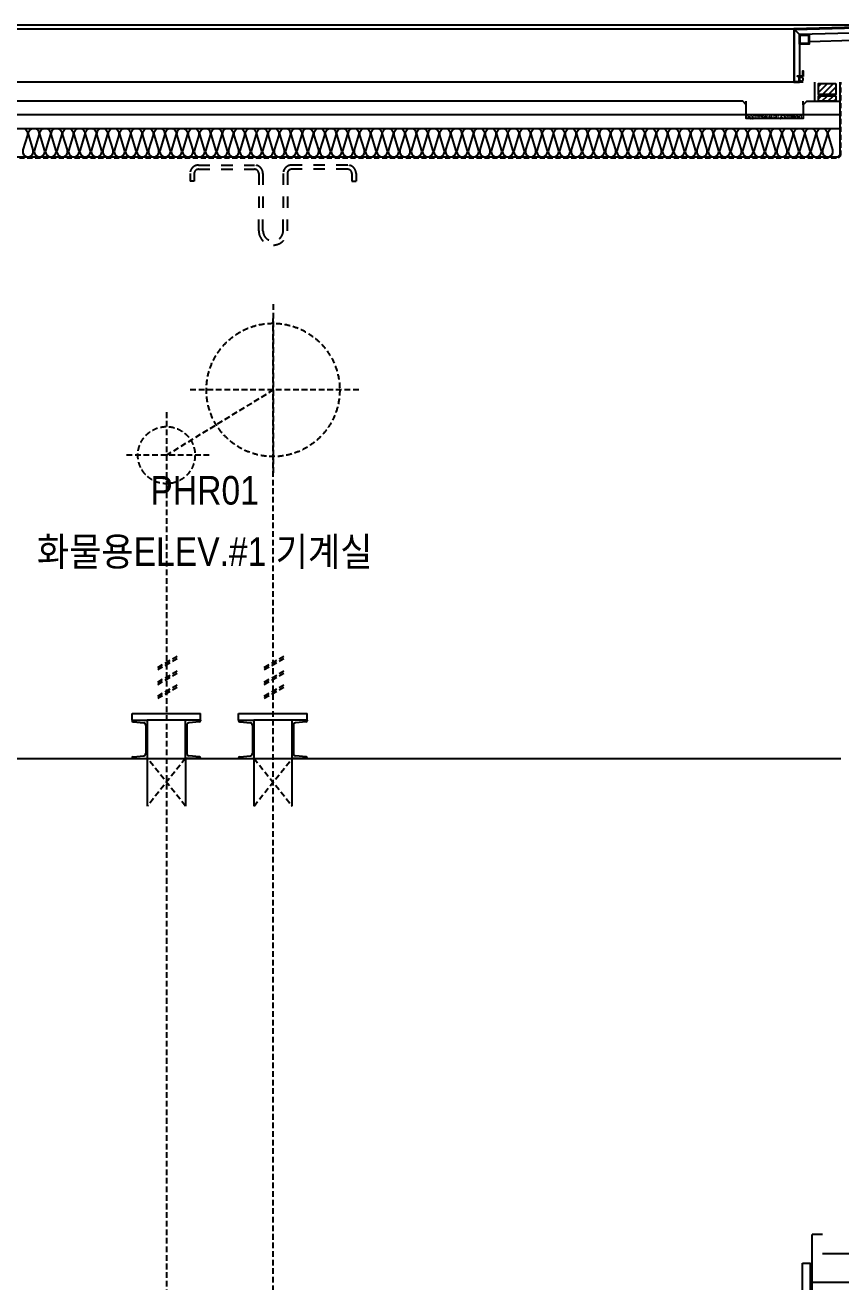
# Model space of a CAD drawing. Header units: millimetres. Extents: x -1320 to 172218, y -4077 to 50350.
# Drawn here: x 162913 to 167197, y 43751 to 50350 of the extents above; entities that cross this region are included whole.
import ezdxf
from ezdxf.enums import TextEntityAlignment as Align

# ---------------------------------------------------------------- set-up
doc = ezdxf.new("R2010")
doc.units = ezdxf.units.MM
doc.header["$LTSCALE"] = 60
for name, pattern in [('HID', [2.3, 1.5, -0.8]), ('HIDDEN', [2, 1, -1]), ('HIDDENX2', [0.75, 0.5, -0.25])]:
    doc.linetypes.add(name, pattern=pattern)
for name, color, linetype in [('0-Sheet', 7, 'Continuous'), ('8', 8, 'Continuous'), ('A-CORE-ELEV', 5, 'Continuous'), ('A-ELE-3', 3, 'Continuous'), ('A-ELE-8', 8, 'Continuous'), ('A-ETC-8', 8, 'Continuous'), ('A-FIN', 6, 'Continuous'), ('A-FIN-8', 8, 'Continuous'), ('A-FIN-9', 7, 'Continuous'), ('A-hat', 8, 'Continuous'), ('A-HAT-9', 9, 'Continuous'), ('A-HAT-WIREMESH', 9, 'g_mesh'), ('A-WALL', 3, 'Continuous'), ('A-WID', 4, 'Continuous'), ('A-WP', 1, 'HID'), ('A-무근', 4, 'Continuous'), ('hidden', 9, 'HIDDENX2'), ('INSUL', 8, 'Continuous'), ('ISL', 251, 'Continuous')]:
    doc.layers.add(name, color=color, linetype=linetype)
doc.layers.add('NOPLOT', color=191, linetype='Continuous', plot=False)
doc.layers.add('NOPLOT-TEXT', color=11, linetype='Continuous', plot=False)
doc.styles.add('Gdim', font='')
doc.styles.add('Gtx', font='')
doc.styles.get('Gdim').set_extended_font_data('Dotum')
doc.styles.get('Gtx').set_extended_font_data('Dotum')
doc.linetypes.add('g_mesh', pattern='A,10,-0.8,["X",Gdim,S=0.6,R=0,X=-0.15,Y=-0.3],-0.8', length=11.6)

# ---------------------------------------------------------------- blocks, each defined once
blk = doc.blocks.new('A$C7C3853E1')
at = {"layer": '8'}
for p, q in [((-350, 3560), (-350, 60)), ((53.5, 2393.3), (53.5, 3560)), ((103.5, 2393.3), (53.5, 2393.3)), ((103.5, 1226.7), (103.5, 2393.3)), ((153.5, 1226.7), (103.5, 1226.7)), ((153.5, 60), (153.5, 1226.7))]:
    blk.add_line(p, q, dxfattribs=at)
at = {"layer": 'A-ELE-3'}
for p, q in [((61.5, 2398.3), (61.5, 3660)), ((103.5, 3660), (61.5, 3660)), ((103.5, 2398.3), (103.5, 3660)), ((111.5, 1231.7), (111.5, 2493.3)), ((153.5, 2493.3), (111.5, 2493.3)), ((153.5, 1231.7), (153.5, 2493.3)), ((103.5, 2398.3), (61.5, 2398.3)), ((161.5, 70), (161.5, 1326.7)), ((203.5, 1326.7), (161.5, 1326.7)), ((203.5, 70), (203.5, 1326.7)), ((153.5, 1231.7), (111.5, 1231.7)), ((203.5, 70), (161.5, 70))]:
    blk.add_line(p, q, dxfattribs=at)
at = {"layer": 'A-WID'}
for p, q in [((-350, 3560), (-350, 3810)), ((-300, 3810), (-350, 3810)), ((0, 3810), (53.5, 3810)), ((53.5, 3560), (53.5, 3810)), ((53.5, 3560), (-350, 3560)), ((0, 60), (203.5, 60)), ((160, 60), (10, 60)), ((10, -15), (10, 60)), ((17.4, -10.4), (22.1, 43.5)), ((136.9, 53.5), (33.1, 53.5)), ((152.6, -10.4), (147.9, 43.5)), ((160, -15), (160, 60)), ((203.5, 20), (203.5, 60)), ((12.4, -15), (10, -15)), ((160, -15), (157.6, -15))]:
    blk.add_line(p, q, dxfattribs=at)
for centre, radius, start, end in [((33.1, 42.5), 11, 90, 175), ((136.9, 42.5), 11, 5, 90), ((12.4, -10), 5, 270, 355), ((157.6, -10), 5, 185, 270)]:
    blk.add_arc(centre, radius, start, end, dxfattribs=at)
at = {"layer": 'NOPLOT'}
blk.add_line((0, 3710), (-300, 3710), dxfattribs=at)
blk = doc.blocks.new('A$Cab6a45e4')
at = {"layer": 'A-HAT-9'}
h = blk.add_hatch(dxfattribs=at)
h.set_pattern_fill('AR-SAND', color=256, scale=0.3)
h.set_pattern_definition([(37.5, (-113396.389, 321984.363), (-0.4800094, 14.6823971), [0, -11.5824, 0, -12.954, 0, -12.3825]), (7.5, (-113396.389, 321984.363), (13.4856985, 21.504753), [0, -6.2484, 0, -10.4394, 0, -4.0005]), (327.5, (-113405.761, 321984.363), (23.7297711, 0.04311554), [0, -3.81, 0, -13.716, 0, -17.907]), (317.5, (-113405.761, 321984.363), (22.9066936, 6.6878797), [0, -1.905, 0, -8.9916, 0, -10.287])])
h.paths.add_polyline_path([(0, 45), (300, 45), (300, 25), (0, 25)])
at = {"layer": 'A-FIN'}
for points in [[(-18, 116), (0, 98), (0, 25), (300, 25), (300, 98), (318, 116)], [(0, 45), (300, 45)]]:
    blk.add_lwpolyline(points, dxfattribs=at)
at = {"layer": 'NOPLOT'}
for p, q in [((0, 98), (0, 116)), ((300, 98), (300, 116))]:
    blk.add_line(p, q, dxfattribs=at)
blk = doc.blocks.new('A$C632c858f')
at = {"layer": 'A-ETC-8'}
blk.add_arc((-2.8, 0), 24, 341.82483, 18.17517, dxfattribs=at)
blk.add_ellipse((34, 0), major_axis=(7.59, 0), ratio=0.987937, dxfattribs=at)
blk = doc.blocks.new('A$Cae507117')
at = {"layer": 'A-ETC-8'}
for points in [[(-50, 0), (-50, -50), (0, -50), (0, 0)], [(-46.8, -3.2), (-46.8, -46.8), (-3.2, -46.8), (-3.2, -3.2)]]:
    blk.add_lwpolyline(points, close=True, dxfattribs=at)
blk = doc.blocks.new('A$C74a2a393')
at = {"layer": 'A-ETC-8', "elevation": 0}
for points in [[(-50, -100), (-50, 0), (0, 0), (0, -100)], [(-46.8, -96.8), (-46.8, -3.2), (-3.2, -3.2), (-3.2, -96.8)]]:
    blk.add_lwpolyline(points, close=True, dxfattribs=at)
blk = doc.blocks.new('M12-STUD ANCHOR')
at = {"layer": 'A-ETC-8'}
for p, q in [((17.8, 33.7), (17.8, 40.7)), ((28.2, 30.2), (18, 31.2)), ((18, 28.2), (18, 31.2)), ((18, 31.2), (29.2, 31.2)), ((28.2, 27.2), (18, 28.2)), ((28.7, 42.2), (19.2, 42.2)), ((28.7, 32.2), (19.2, 32.2)), ((22.7, 48), (23.9, 49.2)), ((34.7, 48), (22.7, 48)), ((22.7, -20.8), (22.7, 48)), ((23.3, 33.7), (23.3, 40.7)), ((33.5, 49.2), (23.9, 49.2)), ((23.9, -20.8), (23.9, 49.2)), ((28.2, 27.2), (28.2, 30.2)), ((39.5, 28.2), (28.2, 28.2)), ((28.7, 54.2), (28.7, -55.8)), ((28.7, 42.2), (38.2, 42.2)), ((28.7, 32.2), (38.2, 32.2)), ((29.2, 29.2), (29.2, 32.2)), ((39.5, 31.2), (29.2, 32.2)), ((39.5, 28.2), (29.2, 29.2)), ((33.5, 49.2), (34.7, 48)), ((33.5, -20.8), (33.5, 49.2)), ((34.2, 33.7), (34.2, 40.7)), ((34.7, -20.8), (34.7, 48)), ((39.5, 28.2), (39.5, 31.2)), ((39.7, 33.7), (39.7, 40.7)), ((20.5, -38.8), (21.7, -20.8)), ((28.7, -38.8), (20.5, -38.8)), ((21.7, -20.8), (24.3, -20.8)), ((22.7, -18.4), (34.7, -18.4)), ((22.7, -38.8), (22.7, -48.4)), ((22.7, -41.2), (34.7, -41.2)), ((22.7, -42.4), (34.7, -42.4)), ((22.7, -48.4), (28.7, -48.4)), ((28.7, -50.8), (22.7, -48.4)), ((28.7, -20.8), (24.8, -20.8)), ((25.8, -32.3), (32, -26.1)), ((26.2, -32.6), (32.3, -26.5)), ((31.1, -35.9), (27.5, -35.9)), ((31.1, -36.4), (27.5, -36.4)), ((35.7, -20.8), (28.7, -20.8)), ((31.1, -38.8), (28.7, -38.8)), ((28.7, -50.8), (34.7, -48.4)), ((34.7, -48.4), (28.7, -48.4)), ((32.3, -38.8), (36.9, -38.8)), ((34.7, -38.8), (34.7, -48.4)), ((36.9, -38.8), (35.7, -20.8))]:
    blk.add_line(p, q, dxfattribs=at)
for centre, radius, start, end in [((19.2, 40.7), 1.47, 90, 180), ((19.2, 33.7), 1.47, 180, 270), ((21.8, 40.7), 1.47, 360, 90), ((21.8, 33.7), 1.47, 270, 360), ((24.7, 40.7), 1.47, 90, 180), ((24.7, 33.7), 1.47, 180, 270), ((32.8, 40.7), 1.47, 360, 90), ((32.8, 33.7), 1.47, 270, 360), ((35.7, 40.7), 1.47, 90, 180), ((35.7, 33.7), 1.47, 180, 270), ((38.2, 40.7), 1.47, 360, 90), ((38.2, 33.7), 1.47, 270, 360), ((27.7, -21.9), 3.6, 161.96222, 315), ((27.7, -21.9), 3.12, 159.06665, 315), ((27.5, -34), 2.4, 135, 270), ((27.5, -34), 1.92, 135, 270), ((31.1, -25.3), 1.68, 315, 135), ((31.1, -25.3), 1.2, 315, 135), ((31.1, -37.6), 1.68, 314.41531, 90), ((31.1, -37.6), 1.2, 270, 90)]:
    blk.add_arc(centre, radius, start, end, dxfattribs=at)
blk = doc.blocks.new('A$Ca447c92b')
at = {"layer": '0-Sheet'}
for p, q in [((405, 50, 0), (405, 42.8, 0)), ((405, 42.8, 0), (408, 42.8, 0))]:
    blk.add_line(p, q, dxfattribs=at)
at = {"layer": 'A-ETC-8'}
for p, q in [((450, 119.2, 0), (477, 146.9, 0)), ((-220, 100.9, 0), (-247, 127, 0)), ((-220, 100.9, 0), (-220, -117)), ((60, 69.1, 0), (-170, 63.1, 0)), ((355, 77, 0), (140, 71.2, 0)), ((408, 53, 0), (408, 80, 0)), ((477, 53, 0), (450, 80, 0))]:
    blk.add_line(p, q, dxfattribs=at)
at = {"layer": 'A-ETC-8', "elevation": 0}
blk.add_lwpolyline([(408, 80), (450, 80), (450, 119.2), (-220, 100.9)], dxfattribs=at)
for points in [[(140, 94.8), (60, 94.8), (60, 0), (140, 0)], [(140, 8), (140, 0), (60, 0), (60, 8)], [(120, 8), (80, 8), (80, 12), (120, 12)], [(-200, -120), (-230, -120), (-230, -117), (-203, -117), (-203, -90), (-200, -90)]]:
    blk.add_lwpolyline(points, close=True, dxfattribs=at)
at = {"layer": 'A-ETC-8'}
blk.add_arc((-210, -213.7), 64.5, 81.08429, 98.91571, dxfattribs=at)
at = {"layer": 'A-ETC-8', "extrusion": (0, 0, -1)}
blk.add_ellipse((-210, -133.5), major_axis=(0, 10), ratio=0.999542, dxfattribs=at)
at = {"layer": 'A-FIN-9', "elevation": 0}
blk.add_lwpolyline([(408, 42.8), (408, 50), (480, 50), (480, 150), (-250, 130), (-250, -150), (-220, -150), (-220, -123), (-208, -123), (-208, -120), (-223, -120), (-223, -147), (-247, -147), (-247, 127.1), (477, 146.9), (477, 53), (405, 53), (405, 42.8)], close=True, dxfattribs=at)
at = {"layer": 'A-ETC-8', "xscale": -1}
for name, p in [('A$Cae507117', (-220, 100.9, 0)), ('A$C74a2a393', (355, 116.9, 0)), ('M12-STUD ANCHOR', (128.7, -16.2, 0)), ('A$C632c858f', (470.1, 42.5, 0))]:
    blk.add_blockref(name, p, dxfattribs=at)

msp = doc.modelspace()

# ---------------------------------------------------------------- hatches: boundary and pattern name
at = {"layer": 'A-hat', "lineweight": -3}
h = msp.add_hatch(dxfattribs=at)
h.set_pattern_fill('ANSI31', color=256, scale=7, style=0)
h.set_pattern_definition([(45, (81850.183, 52365.12), (-15.715448, 15.715448), [])])
h.paths.add_polyline_path([(167080, 50043.5), (167170, 50043.5), (167170, 49986.5), (167080, 49986.5)])
h = msp.add_hatch(dxfattribs=at)
h.set_pattern_fill('ANSI31', color=256, scale=7, style=0)
h.set_pattern_definition([(45, (81850.183, 52300.12), (-15.715448, 15.715448), [])])
h.paths.add_polyline_path([(167080, 49978.5), (167170, 49978.5), (167170, 49950), (167080, 49950)])

# ---------------------------------------------------------------- linework, layer by layer
at = {"layer": '8'}
for p, q in [((163474.2, 46735, 0), (163834.2, 46735, 0)), ((163474.2, 46700, 0), (163474.2, 46735, 0)), ((163834.2, 46700, 0), (163834.2, 46735, 0)), ((164034.2, 46735, 0), (164394.2, 46735, 0)), ((164034.2, 46700, 0), (164034.2, 46735, 0)), ((164394.2, 46700, 0), (164394.2, 46735, 0)), ((163474.2, 46700, 0), (163474.2, 46697.7, 0)), ((163474.2, 46700, 0), (163554.2, 46700, 0)), ((163479.6, 46691.7, 0), (163535.7, 46686.8, 0)), ((163546.7, 46674.8, 0), (163546.7, 46525.2, 0)), ((163754.2, 46700, 0), (163554.2, 46700, 0)), ((163554.2, 46700, 0), (163554.2, 46500, 0)), ((163754.2, 46700, 0), (163754.2, 46500, 0)), ((163834.2, 46700, 0), (163754.2, 46700, 0)), ((163761.7, 46674.8, 0), (163761.7, 46525.2, 0)), ((163828.7, 46691.7, 0), (163772.6, 46686.8, 0)), ((163834.2, 46700, 0), (163834.2, 46697.7, 0)), ((164034.2, 46700, 0), (164114.2, 46700, 0)), ((164034.2, 46700, 0), (164034.2, 46697.7, 0)), ((164039.6, 46691.7, 0), (164095.7, 46686.8, 0)), ((164106.7, 46674.8, 0), (164106.7, 46525.2, 0)), ((164114.2, 46700, 0), (164114.2, 46500, 0)), ((164314.2, 46700, 0), (164114.2, 46700, 0)), ((164314.2, 46700, 0), (164314.2, 46500, 0)), ((164394.2, 46700, 0), (164314.2, 46700, 0)), ((164321.7, 46674.8, 0), (164321.7, 46525.2, 0)), ((164388.7, 46691.7, 0), (164332.6, 46686.8, 0)), ((164394.2, 46700, 0), (164394.2, 46697.7, 0)), ((163474.2, 46502.3, 0), (163474.2, 46500, 0)), ((163474.2, 46500, 0), (163554.2, 46500, 0)), ((163479.6, 46508.3, 0), (163535.7, 46513.2, 0)), ((163555, 46250, 0), (163555, 46500, 0)), ((163834.2, 46500, 0), (163754.2, 46500, 0)), ((163755, 46500, 0), (163755, 46250, 0)), ((163828.7, 46508.3, 0), (163772.6, 46513.2, 0)), ((163834.2, 46502.3, 0), (163834.2, 46500, 0)), ((164034.2, 46502.3, 0), (164034.2, 46500, 0)), ((164034.2, 46500, 0), (164114.2, 46500, 0)), ((164039.6, 46508.3, 0), (164095.7, 46513.2, 0)), ((164115, 46250, 0), (164115, 46500, 0)), ((164394.2, 46500, 0), (164314.2, 46500, 0)), ((164315, 46250, 0), (164315, 46500, 0)), ((164388.7, 46508.3, 0), (164332.6, 46513.2, 0)), ((164394.2, 46502.3, 0), (164394.2, 46500, 0))]:
    msp.add_line(p, q, dxfattribs=at)
for centre, radius, start, end in [((163480.2, 46697.7, 0), 6, 180, 265), ((163534.7, 46674.8, 0), 12, 0, 85), ((163773.7, 46674.8, 0), 12, 95, 180), ((163828.2, 46697.7, 0), 6, 275, 0), ((164040.2, 46697.7, 0), 6, 180, 265), ((164094.7, 46674.8, 0), 12, 0, 85), ((164333.7, 46674.8, 0), 12, 95, 180), ((164388.2, 46697.7, 0), 6, 275, 0), ((163534.7, 46525.2, 0), 12, 275, 0), ((163773.7, 46525.2, 0), 12, 180, 265), ((164094.7, 46525.2, 0), 12, 275, 0), ((164333.7, 46525.2, 0), 12, 180, 265), ((163480.2, 46502.3, 0), 6, 95, 180), ((163828.2, 46502.3, 0), 6, 0, 85), ((164040.2, 46502.3, 0), 6, 95, 180), ((164388.2, 46502.3, 0), 6, 0, 85)]:
    msp.add_arc(centre, radius, start, end, dxfattribs=at)
at = {"layer": 'A-CORE-ELEV', "color": 5, "linetype": 'HIDDEN'}
for p, q in [((163779, 49571), (163779, 49530)), ((163801, 49571), (163801, 49530)), ((163823, 49615), (164118, 49615)), ((163823, 49593), (164118, 49593)), ((164140, 49571), (164140, 49345)), ((164162, 49571), (164162, 49345)), ((164268, 49571), (164268, 49345)), ((164290, 49571), (164290, 49345)), ((164607, 49615), (164312, 49615)), ((164607, 49593), (164312, 49593)), ((164629, 49571), (164629, 49530)), ((164651, 49571), (164651, 49530)), ((163801, 49530), (163779, 49530)), ((164629, 49530), (164651, 49530)), ((164140, 49270), (164140, 49345)), ((164162, 49270), (164162, 49345)), ((164268, 49270), (164268, 49345)), ((164290, 49270), (164290, 49345))]:
    msp.add_line(p, q, dxfattribs=at)
for centre, radius, start, end in [((163823, 49571), 44, 90, 180), ((163823, 49571), 22, 90, 180), ((164118, 49571), 44, 0, 90), ((164118, 49571), 22, 0, 90), ((164312, 49571), 44, 90, 180), ((164312, 49571), 22, 90, 180), ((164607, 49571), 44, 0, 90), ((164607, 49571), 22, 0, 90), ((164215, 49270), 75, 180, 0), ((164215, 49270), 53, 180, 0)]:
    msp.add_arc(centre, radius, start, end, dxfattribs=at)
at = {"layer": 'A-ELE-8'}
for p, q in [((167660, 50350), (161320, 50350)), ((162000, 50330), (166950, 50330)), ((166950, 50050, 0), (162000, 50050, 0))]:
    msp.add_line(p, q, dxfattribs=at)
at = {"layer": 'A-FIN'}
for p, q in [((167060, 49950, 0), (167060, 50050, 0)), ((166682, 49950), (162268, 49950)), ((167018, 49950), (167150, 49950)), ((167068, 49950), (167192, 49950))]:
    msp.add_line(p, q, dxfattribs=at)
at = {"layer": 'A-FIN-8'}
for p, q in [((167192, 50050, 0), (167192, 49668.2, 0)), ((167192, 50050, 0), (167192, 49668.2, 0)), ((167181.8, 49658), (167192, 49668.2)), ((167181.8, 49658, 0), (167192, 49668.2, 0))]:
    msp.add_line(p, q, dxfattribs=at)
at = {"layer": 'A-HAT-WIREMESH', "ltscale": 0.6}
for p, q in [((166700, 49879), (162250, 49879)), ((167192, 49879), (167000, 49879))]:
    msp.add_line(p, q, dxfattribs=at)
at = {"layer": 'A-WALL', "elevation": 0}
for points in [[(167170, 50043.5), (167170, 49986.5), (167080, 49986.5), (167080, 50043.5)], [(167170, 49978.5), (167170, 49950), (167080, 49950), (167080, 49978.5)]]:
    msp.add_lwpolyline(points, close=True, dxfattribs=at)
at = {"layer": 'A-WP', "ltscale": 0.3}
for p, q in [((167197, 49665.1, 0), (167197, 50050, 0)), ((161765.1, 49653), (167184.9, 49653)), ((167184.9, 49653), (167197, 49665.1)), ((167184.9, 49653, 0), (167197, 49665.1, 0))]:
    msp.add_line(p, q, dxfattribs=at)
at = {"layer": 'A-무근'}
msp.add_line((161750, 46500), (167197.5, 46500, 0), dxfattribs=at)
at = {"layer": 'hidden'}
for p, q in [((164215, 48884.5, 0), (164215, 47984.5, 0)), ((164215, 1898), (164215, 48809.5, 0)), ((163655, 48092.1, 0), (164215, 48434.5, 0)), ((164665, 48434.5, 0), (163765, 48434.5, 0)), ((163655, 48317.1, 0), (163655, 47867.1, 0)), ((163880, 48092.1, 0), (163430, 48092.1, 0)), ((163655, 47942.1, 0), (163655, 1898)), ((163609, 46977.5, 0), (163711, 47036.4, 0)), ((163609, 46966, 0), (163711, 47024.9, 0)), ((164169, 46977.5, 0), (164271, 47036.4, 0)), ((164169, 46966, 0), (164271, 47024.9, 0)), ((163609, 46900.3, 0), (163711, 46959.2, 0)), ((163609, 46888.7, 0), (163711, 46947.6, 0)), ((164169, 46900.3, 0), (164271, 46959.2, 0)), ((164169, 46888.7, 0), (164271, 46947.6, 0)), ((163609, 46827, 0), (163711, 46885.9, 0)), ((163609, 46815.4, 0), (163711, 46874.3, 0)), ((164169, 46827, 0), (164271, 46885.9, 0)), ((164169, 46815.4, 0), (164271, 46874.3, 0)), ((163755, 46500, 0), (163555, 46250, 0)), ((163755, 46250, 0), (163555, 46500, 0)), ((164115, 46250, 0), (164315, 46500, 0)), ((164115, 46500, 0), (164315, 46250, 0))]:
    msp.add_line(p, q, dxfattribs=at)
for centre, radius in [((164215, 48434.5, 0), 350), ((163655, 48092.1, 0), 150)]:
    msp.add_circle(centre, radius, dxfattribs=at)
at = {"layer": 'INSUL'}
for p, q in [((161758, 49808, 0), (167192, 49808, 0)), ((161768.2, 49658), (167181.8, 49658))]:
    msp.add_line(p, q, dxfattribs=at)
at = {"layer": 'ISL', "elevation": 0}
msp.add_lwpolyline([(162898, 49808, -0.509267), (162924.5, 49771.6), (162901.5, 49694.4, 1.372593), (162954.5, 49694.4), (162931.5, 49771.6, -0.509267), (162958, 49808, -0.509267), (162984.5, 49771.6), (162961.5, 49694.4, 1.372593), (163014.5, 49694.4), (162991.5, 49771.6, -0.509267), (163018, 49808, -0.509267), (163044.5, 49771.6), (163021.5, 49694.4, 1.372593), (163074.5, 49694.4), (163051.5, 49771.6, -0.509267), (163078, 49808, -0.509267), (163104.5, 49771.6), (163081.5, 49694.4, 1.372593), (163134.5, 49694.4), (163111.5, 49771.6, -0.509267), (163138, 49808, -0.509267), (163164.5, 49771.6), (163141.5, 49694.4, 1.372593), (163194.5, 49694.4), (163171.5, 49771.6, -0.509267), (163198, 49808, -0.509267), (163224.5, 49771.6), (163201.5, 49694.4, 1.372593), (163254.5, 49694.4), (163231.5, 49771.6, -0.509267), (163258, 49808, -0.509267), (163284.5, 49771.6), (163261.5, 49694.4, 1.372593), (163314.5, 49694.4), (163291.5, 49771.6, -0.509267), (163318, 49808, -0.509267), (163344.5, 49771.6), (163321.5, 49694.4, 1.372593), (163374.5, 49694.4), (163351.5, 49771.6, -0.509267), (163378, 49808, -0.509267), (163404.5, 49771.6), (163381.5, 49694.4, 1.372593), (163434.5, 49694.4), (163411.5, 49771.6, -0.509267), (163438, 49808, -0.509267), (163464.5, 49771.6), (163441.5, 49694.4, 1.372593), (163494.5, 49694.4), (163471.5, 49771.6, -0.509267), (163498, 49808, -0.509267), (163524.5, 49771.6), (163501.5, 49694.4, 1.372593), (163554.5, 49694.4), (163531.5, 49771.6, -0.509267), (163558, 49808, -0.509267), (163584.5, 49771.6), (163561.5, 49694.4, 1.372593), (163614.5, 49694.4), (163591.5, 49771.6, -0.509267), (163618, 49808, -0.509267), (163644.5, 49771.6), (163621.5, 49694.4, 1.372593), (163674.5, 49694.4), (163651.5, 49771.6, -0.509267), (163678, 49808, -0.509267), (163704.5, 49771.6), (163681.5, 49694.4, 1.372593), (163734.5, 49694.4), (163711.5, 49771.6, -0.509267), (163738, 49808, -0.509267), (163764.5, 49771.6), (163741.5, 49694.4, 1.372593), (163794.5, 49694.4), (163771.5, 49771.6, -0.509267), (163798, 49808, -0.509267), (163824.5, 49771.6), (163801.5, 49694.4, 1.372593), (163854.5, 49694.4), (163831.5, 49771.6, -0.509267), (163858, 49808, -0.509267), (163884.5, 49771.6), (163861.5, 49694.4, 1.372593), (163914.5, 49694.4), (163891.5, 49771.6, -0.509267), (163918, 49808, -0.509267), (163944.5, 49771.6), (163921.5, 49694.4, 1.372593), (163974.5, 49694.4), (163951.5, 49771.6, -0.509267), (163978, 49808, -0.509267), (164004.5, 49771.6), (163981.5, 49694.4, 1.372593), (164034.5, 49694.4), (164011.5, 49771.6, -0.509267), (164038, 49808, -0.509267), (164064.5, 49771.6), (164041.5, 49694.4, 1.372593), (164094.5, 49694.4), (164071.5, 49771.6, -0.509267), (164098, 49808, -0.509267), (164124.5, 49771.6), (164101.5, 49694.4, 1.372593), (164154.5, 49694.4), (164131.5, 49771.6, -0.509267), (164158, 49808, -0.509267), (164184.5, 49771.6), (164161.5, 49694.4, 1.372593), (164214.5, 49694.4), (164191.5, 49771.6, -0.509267), (164218, 49808, -0.509267), (164244.5, 49771.6), (164221.5, 49694.4, 1.372593), (164274.5, 49694.4), (164251.5, 49771.6, -0.509267), (164278, 49808, -0.509267), (164304.5, 49771.6), (164281.5, 49694.4, 1.372593), (164334.5, 49694.4), (164311.5, 49771.6, -0.509267), (164338, 49808, -0.509267), (164364.5, 49771.6), (164341.5, 49694.4, 1.372593), (164394.5, 49694.4), (164371.5, 49771.6, -0.509267), (164398, 49808, -0.509267), (164424.5, 49771.6), (164401.5, 49694.4, 1.372593), (164454.5, 49694.4), (164431.5, 49771.6, -0.509267), (164458, 49808, -0.509267), (164484.5, 49771.6), (164461.5, 49694.4, 1.372593), (164514.5, 49694.4), (164491.5, 49771.6, -0.509267), (164518, 49808, -0.509267), (164544.5, 49771.6), (164521.5, 49694.4, 1.372593), (164574.5, 49694.4), (164551.5, 49771.6, -0.509267), (164578, 49808, -0.509267), (164604.5, 49771.6), (164581.5, 49694.4, 1.372593), (164634.5, 49694.4), (164611.5, 49771.6, -0.509267), (164638, 49808, -0.509267), (164664.5, 49771.6), (164641.5, 49694.4, 1.372593), (164694.5, 49694.4), (164671.5, 49771.6, -0.509267), (164698, 49808, -0.509267), (164724.5, 49771.6), (164701.5, 49694.4, 1.372593), (164754.5, 49694.4), (164731.5, 49771.6, -0.509267), (164758, 49808, -0.509267), (164784.5, 49771.6), (164761.5, 49694.4, 1.372593), (164814.5, 49694.4), (164791.5, 49771.6, -0.509267), (164818, 49808, -0.509267), (164844.5, 49771.6), (164821.5, 49694.4, 1.372593), (164874.5, 49694.4), (164851.5, 49771.6, -0.509267), (164878, 49808, -0.509267), (164904.5, 49771.6), (164881.5, 49694.4, 1.372593), (164934.5, 49694.4), (164911.5, 49771.6, -0.509267), (164938, 49808, -0.509267), (164964.5, 49771.6), (164941.5, 49694.4, 1.372593), (164994.5, 49694.4), (164971.5, 49771.6, -0.509267), (164998, 49808, -0.509267), (165024.5, 49771.6), (165001.5, 49694.4, 1.372593), (165054.5, 49694.4), (165031.5, 49771.6, -0.509267), (165058, 49808, -0.509267), (165084.5, 49771.6), (165061.5, 49694.4, 1.372593), (165114.5, 49694.4), (165091.5, 49771.6, -0.509267), (165118, 49808, -0.509267), (165144.5, 49771.6), (165121.5, 49694.4, 1.372593), (165174.5, 49694.4), (165151.5, 49771.6, -0.509267), (165178, 49808, -0.509267), (165204.5, 49771.6), (165181.5, 49694.4, 1.372593), (165234.5, 49694.4), (165211.5, 49771.6, -0.509267), (165238, 49808, -0.509267), (165264.5, 49771.6), (165241.5, 49694.4, 1.372593), (165294.5, 49694.4), (165271.5, 49771.6, -0.509267), (165298, 49808, -0.509267), (165324.5, 49771.6), (165301.5, 49694.4, 1.372593), (165354.5, 49694.4), (165331.5, 49771.6, -0.509267), (165358, 49808, -0.509267), (165384.5, 49771.6), (165361.5, 49694.4, 1.372593), (165414.5, 49694.4), (165391.5, 49771.6, -0.509267), (165418, 49808, -0.509267), (165444.5, 49771.6), (165421.5, 49694.4, 1.372593), (165474.5, 49694.4), (165451.5, 49771.6, -0.509267), (165478, 49808, -0.509267), (165504.5, 49771.6), (165481.5, 49694.4, 1.372593), (165534.5, 49694.4), (165511.5, 49771.6, -0.509267), (165538, 49808, -0.509267), (165564.5, 49771.6), (165541.5, 49694.4, 1.372593), (165594.5, 49694.4), (165571.5, 49771.6, -0.509267), (165598, 49808, -0.509267), (165624.5, 49771.6), (165601.5, 49694.4, 1.372593), (165654.5, 49694.4), (165631.5, 49771.6, -0.509267), (165658, 49808, -0.509267), (165684.5, 49771.6), (165661.5, 49694.4, 1.372593), (165714.5, 49694.4), (165691.5, 49771.6, -0.509267), (165718, 49808, -0.509267), (165744.5, 49771.6), (165721.5, 49694.4, 1.372593), (165774.5, 49694.4), (165751.5, 49771.6, -0.509267), (165778, 49808, -0.509267), (165804.5, 49771.6), (165781.5, 49694.4, 1.372593), (165834.5, 49694.4), (165811.5, 49771.6, -0.509267), (165838, 49808, -0.509267), (165864.5, 49771.6), (165841.5, 49694.4, 1.372593), (165894.5, 49694.4), (165871.5, 49771.6, -0.509267), (165898, 49808, -0.509267), (165924.5, 49771.6), (165901.5, 49694.4, 1.372593), (165954.5, 49694.4), (165931.5, 49771.6, -0.509267), (165958, 49808, -0.509267), (165984.5, 49771.6), (165961.5, 49694.4, 1.372593), (166014.5, 49694.4), (165991.5, 49771.6, -0.509267), (166018, 49808, -0.509267), (166044.5, 49771.6), (166021.5, 49694.4, 1.372593), (166074.5, 49694.4), (166051.5, 49771.6, -0.509267), (166078, 49808, -0.509267), (166104.5, 49771.6), (166081.5, 49694.4, 1.372593), (166134.5, 49694.4), (166111.5, 49771.6, -0.509267), (166138, 49808, -0.509267), (166164.5, 49771.6), (166141.5, 49694.4, 1.372593), (166194.5, 49694.4), (166171.5, 49771.6, -0.509267), (166198, 49808, -0.509267), (166224.5, 49771.6), (166201.5, 49694.4, 1.372593), (166254.5, 49694.4), (166231.5, 49771.6, -0.509267), (166258, 49808, -0.509267), (166284.5, 49771.6), (166261.5, 49694.4, 1.372593), (166314.5, 49694.4), (166291.5, 49771.6, -0.509267), (166318, 49808, -0.509267), (166344.5, 49771.6), (166321.5, 49694.4, 1.372593), (166374.5, 49694.4), (166351.5, 49771.6, -0.509267), (166378, 49808, -0.509267), (166404.5, 49771.6), (166381.5, 49694.4, 1.372593), (166434.5, 49694.4), (166411.5, 49771.6, -0.509267), (166438, 49808, -0.509267), (166464.5, 49771.6), (166441.5, 49694.4, 1.372593), (166494.5, 49694.4), (166471.5, 49771.6, -0.509267), (166498, 49808, -0.509267), (166524.5, 49771.6), (166501.5, 49694.4, 1.372593), (166554.5, 49694.4), (166531.5, 49771.6, -0.509267), (166558, 49808, -0.509267), (166584.5, 49771.6), (166561.5, 49694.4, 1.372593), (166614.5, 49694.4), (166591.5, 49771.6, -0.509267), (166618, 49808, -0.509267), (166644.5, 49771.6), (166621.5, 49694.4, 1.372593), (166674.5, 49694.4), (166651.5, 49771.6, -0.509267), (166678, 49808, -0.509267), (166704.5, 49771.6), (166681.5, 49694.4, 1.372593), (166734.5, 49694.4), (166711.5, 49771.6, -0.509267), (166738, 49808, -0.509267), (166764.5, 49771.6), (166741.5, 49694.4, 1.372593), (166794.5, 49694.4), (166771.5, 49771.6, -0.509267), (166798, 49808, -0.509267), (166824.5, 49771.6), (166801.5, 49694.4, 1.372593), (166854.5, 49694.4), (166831.5, 49771.6, -0.509267), (166858, 49808, -0.509267), (166884.5, 49771.6), (166861.5, 49694.4, 1.372593), (166914.5, 49694.4), (166891.5, 49771.6, -0.509267), (166918, 49808, -0.509267), (166944.5, 49771.6), (166921.5, 49694.4, 1.372593), (166974.5, 49694.4), (166951.5, 49771.6, -0.509267), (166978, 49808, -0.509267), (167004.5, 49771.6), (166981.5, 49694.4, 1.372593), (167034.5, 49694.4), (167011.5, 49771.6, -0.509267), (167038, 49808, -0.509267), (167064.5, 49771.6), (167041.5, 49694.4, 1.372593), (167094.5, 49694.4), (167071.5, 49771.6, -0.509267), (167098, 49808, -0.509267), (167124.5, 49771.6), (167101.5, 49694.4, 1.372593), (167154.5, 49694.4), (167131.5, 49771.6, -0.509267), (167158, 49808)], format="xyb", dxfattribs=at)

# ---------------------------------------------------------------- block references
at = {"layer": '0-Sheet'}
msp.add_blockref('A$Ca447c92b', (167200, 50200, 0), dxfattribs=at)
at = {"layer": 'A-ELE-8', "xscale": -1}
msp.add_blockref('A$C7C3853E1', (167100, 40190), dxfattribs=at)
at = {"layer": 'A-FIN', "xscale": -1}
msp.add_blockref('A$Cab6a45e4', (167000, 49834), dxfattribs=at)

# ---------------------------------------------------------------- texts
at = {"layer": 'NOPLOT-TEXT', "style": 'Gtx', "width": 0.9}
for s, p in [('PHR01', (163855.7, 47907.5, 0)), ('화물용ELEV.#1 기계실', (163855.7, 47585.9, 0))]:
    msp.add_text(s, height=150, dxfattribs=at).set_placement(p, align=Align.MIDDLE_CENTER)

doc.saveas('drawing.dxf')
